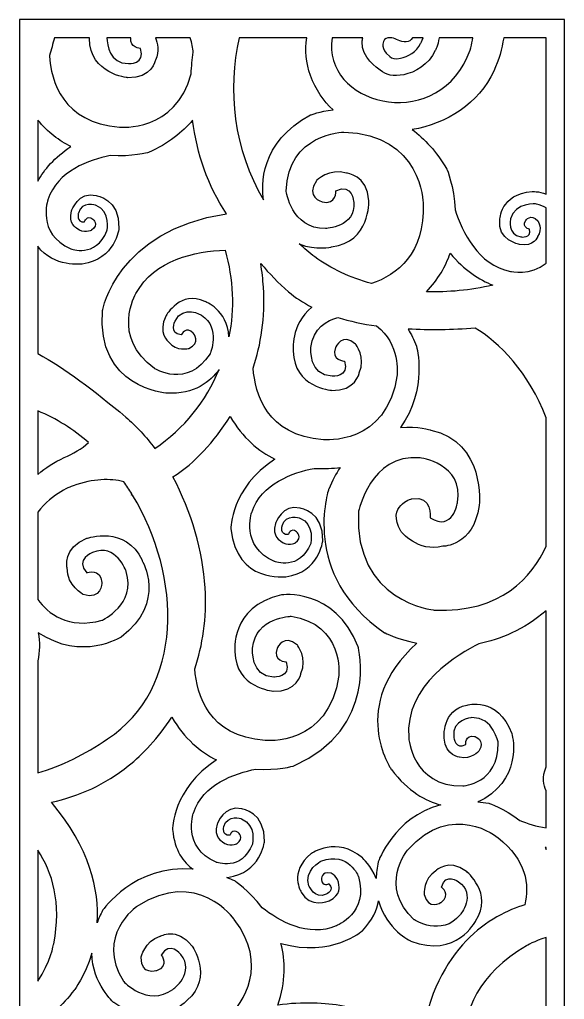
# Model space of a CAD drawing. Header units: centimetres. Extents: x -27 to -21.6, y -9 to 9.
# Drawn here: x -27 to -21.6, y -0.71 to 9 of the extents above; entities that cross this region are included whole.
import ezdxf

# ---------------------------------------------------------------- set-up
doc = ezdxf.new("R2010")
doc.units = ezdxf.units.CM
doc.header["$MEASUREMENT"] = 0
doc.layers.add('layer 1', color=7, linetype='Continuous')

msp = doc.modelspace()

# ---------------------------------------------------------------- linework, layer by layer
at = {"layer": 'layer 1', "color": 250}
for points, knots in [([(-26.99914, 9.00077), (-26.99914, 9.00077), (-21.59885, 9.00077), (-21.59885, 9.00077), (-21.59885, 9.00077), (-21.59885, 9.00077), (-21.59885, -9.00021), (-21.59885, -9.00021), (-21.59885, -9.00021), (-21.59885, -9.00021), (-26.99914, -9.00021), (-26.99914, -9.00021), (-26.99914, -9.00021), (-26.99914, -9.00021), (-26.99914, 9.00077), (-26.99914, 9.00077)], [0, 0, 0, 0, 0.2, 0.2, 0.2, 0.2, 0.4, 0.4, 0.4, 0.4, 0.6, 0.6, 0.6, 0.6, 1, 1, 1, 1]), ([(-26.65472, 8.82075), (-26.65472, 8.82075), (-26.30727, 8.82075), (-26.30727, 8.82075), (-26.30727, 8.82075), (-26.30691, 8.81578), (-26.30657, 8.8131), (-26.30657, 8.8131), (-26.30657, 8.8131), (-26.30341, 8.45823), (-25.92808, 8.42508), (-25.92808, 8.42508), (-25.92808, 8.42508), (-25.68635, 8.41348), (-25.65238, 8.59957), (-25.65238, 8.59957), (-25.65238, 8.59957), (-25.61207, 8.68729), (-25.63077, 8.76831), (-25.65346, 8.82075), (-25.65346, 8.82075), (-25.65346, 8.82075), (-25.3081, 8.82075), (-25.3081, 8.82075), (-25.3081, 8.82075), (-25.29035, 8.76788), (-25.28186, 8.71753), (-25.27806, 8.6767), (-25.27806, 8.6767), (-25.28807, 8.60644), (-25.29513, 8.53554), (-25.29927, 8.46431), (-25.29927, 8.46431), (-25.448, 7.87922), (-26.00754, 7.93569), (-26.00754, 7.93569), (-26.00754, 7.93569), (-26.57456, 7.97848), (-26.68609, 8.39169), (-26.70425, 8.64638), (-26.70425, 8.64638), (-26.68565, 8.70256), (-26.66901, 8.76066), (-26.65472, 8.82075)], [0, 0, 0, 0, 0.0833333, 0.0833333, 0.0833333, 0.0833333, 0.1666667, 0.1666667, 0.1666667, 0.1666667, 0.25, 0.25, 0.25, 0.25, 0.3333333, 0.3333333, 0.3333333, 0.3333333, 0.4166667, 0.4166667, 0.4166667, 0.4166667, 0.5, 0.5, 0.5, 0.5, 0.5833333, 0.5833333, 0.5833333, 0.5833333, 0.6666667, 0.6666667, 0.6666667, 0.6666667, 0.75, 0.75, 0.75, 0.75, 0.8333333, 0.8333333, 0.8333333, 0.8333333, 1, 1, 1, 1]), ([(-26.13303, 8.82075), (-26.13303, 8.82075), (-25.89553, 8.82075), (-25.89553, 8.82075), (-25.89553, 8.82075), (-25.91281, 8.72092), (-25.79988, 8.71396), (-25.79988, 8.71396), (-25.79988, 8.71396), (-25.74649, 8.55529), (-25.92089, 8.5646), (-25.92089, 8.5646), (-25.92089, 8.5646), (-26.10951, 8.56774), (-26.13164, 8.74922), (-26.13303, 8.82075)], [0, 0, 0, 0, 0.2, 0.2, 0.2, 0.2, 0.4, 0.4, 0.4, 0.4, 0.6, 0.6, 0.6, 0.6, 1, 1, 1, 1]), ([(-24.8228, 8.82075), (-24.8228, 8.82075), (-24.15301, 8.82075), (-24.15301, 8.82075), (-24.15301, 8.82075), (-24.17118, 8.69884), (-24.16103, 8.57101), (-24.11502, 8.44701), (-24.11502, 8.44701), (-24.06526, 8.30533), (-23.98724, 8.19282), (-23.89075, 8.10728), (-23.89075, 8.10728), (-24.02658, 8.09003), (-24.11406, 8.05547), (-24.11406, 8.05547), (-24.11406, 8.05547), (-24.62372, 7.78335), (-24.60185, 7.3489), (-24.58077, 7.21296), (-24.58077, 7.21296), (-24.87804, 7.71105), (-24.94213, 8.31023), (-24.8228, 8.82075)], [0, 0, 0, 0, 0.1428571, 0.1428571, 0.1428571, 0.1428571, 0.2857143, 0.2857143, 0.2857143, 0.2857143, 0.4285714, 0.4285714, 0.4285714, 0.4285714, 0.5714286, 0.5714286, 0.5714286, 0.5714286, 0.7142857, 0.7142857, 0.7142857, 0.7142857, 1, 1, 1, 1]), ([(-23.89998, 8.82075), (-23.89998, 8.82075), (-23.5965, 8.82075), (-23.5965, 8.82075), (-23.5965, 8.82075), (-23.60032, 8.80743), (-23.60276, 8.79359), (-23.60381, 8.77921), (-23.60381, 8.77921), (-23.61422, 8.63012), (-23.44661, 8.51196), (-23.42389, 8.50051), (-23.42389, 8.50051), (-23.37314, 8.45135), (-23.29007, 8.4344), (-23.19176, 8.45415), (-23.19176, 8.45415), (-23.0824, 8.47661), (-22.94397, 8.55145), (-22.87891, 8.6954), (-22.87891, 8.6954), (-22.87891, 8.6954), (-22.85348, 8.74203), (-22.83999, 8.82075), (-22.83999, 8.82075), (-22.83999, 8.82075), (-22.50684, 8.82075), (-22.50684, 8.82075), (-22.50684, 8.82075), (-22.51575, 8.75347), (-22.53348, 8.68835), (-22.56115, 8.62743), (-22.56115, 8.62743), (-22.90731, 7.86832), (-24.00629, 8.16768), (-23.89998, 8.82075)], [0, 0, 0, 0, 0.1, 0.1, 0.1, 0.1, 0.2, 0.2, 0.2, 0.2, 0.3, 0.3, 0.3, 0.3, 0.4, 0.4, 0.4, 0.4, 0.5, 0.5, 0.5, 0.5, 0.6, 0.6, 0.6, 0.6, 0.7, 0.7, 0.7, 0.7, 0.8, 0.8, 0.8, 0.8, 1, 1, 1, 1]), ([(-23.35013, 8.82075), (-23.35013, 8.82075), (-23.31023, 8.82075), (-23.31023, 8.82075), (-23.31023, 8.82075), (-23.28804, 8.81669), (-23.26556, 8.8072), (-23.24761, 8.7977), (-23.24761, 8.7977), (-23.20227, 8.77289), (-23.12793, 8.76906), (-23.10552, 8.82075), (-23.10552, 8.82075), (-23.10552, 8.82075), (-22.99843, 8.82075), (-22.99843, 8.82075), (-22.99843, 8.82075), (-23.01021, 8.78594), (-23.02383, 8.76474), (-23.02383, 8.76474), (-23.02383, 8.76474), (-23.06244, 8.67899), (-23.15563, 8.63125), (-23.22309, 8.61751), (-23.22309, 8.61751), (-23.27602, 8.60683), (-23.30953, 8.61633), (-23.32866, 8.63416), (-23.32866, 8.63416), (-23.32866, 8.63416), (-23.36669, 8.66658), (-23.36669, 8.66658), (-23.36669, 8.66658), (-23.3873, 8.69869), (-23.40542, 8.73188), (-23.39939, 8.7585), (-23.39939, 8.7585), (-23.3927, 8.79735), (-23.37368, 8.81514), (-23.35013, 8.82075)], [0, 0, 0, 0, 0.0909091, 0.0909091, 0.0909091, 0.0909091, 0.1818182, 0.1818182, 0.1818182, 0.1818182, 0.2727273, 0.2727273, 0.2727273, 0.2727273, 0.3636364, 0.3636364, 0.3636364, 0.3636364, 0.4545455, 0.4545455, 0.4545455, 0.4545455, 0.5454545, 0.5454545, 0.5454545, 0.5454545, 0.6363636, 0.6363636, 0.6363636, 0.6363636, 0.7272727, 0.7272727, 0.7272727, 0.7272727, 0.8181818, 0.8181818, 0.8181818, 0.8181818, 1, 1, 1, 1]), ([(-22.20083, 8.82075), (-22.20083, 8.82075), (-21.77886, 8.82075), (-21.77886, 8.82075), (-21.77886, 8.82075), (-21.77886, 8.82075), (-21.77886, 7.27143), (-21.77886, 7.27143), (-21.77886, 7.27143), (-21.85661, 7.29834), (-21.91839, 7.2979), (-21.91839, 7.2979), (-21.91839, 7.2979), (-22.2356, 7.27051), (-22.23924, 7.01533), (-22.23924, 7.01533), (-22.23924, 7.01533), (-22.26723, 6.81735), (-22.04508, 6.77078), (-22.04508, 6.77078), (-22.04508, 6.77078), (-21.89968, 6.74559), (-21.86399, 6.84949), (-21.86399, 6.84949), (-21.86399, 6.84949), (-21.81141, 6.92717), (-21.86256, 7.00623), (-21.86256, 7.00623), (-21.86256, 7.00623), (-21.9334, 7.08539), (-21.98312, 7.00654), (-21.98312, 7.00654), (-21.98312, 7.00654), (-22.02323, 6.93719), (-21.94427, 6.92168), (-21.94427, 6.92168), (-21.94427, 6.92168), (-21.9231, 6.83027), (-22.02954, 6.84606), (-22.02954, 6.84606), (-22.02954, 6.84606), (-22.1675, 6.8684), (-22.13335, 7.02462), (-22.13335, 7.02462), (-22.13335, 7.02462), (-22.08694, 7.19537), (-21.8764, 7.17221), (-21.8764, 7.17221), (-21.8764, 7.17221), (-21.83841, 7.16203), (-21.80621, 7.14888), (-21.77886, 7.13365), (-21.77886, 7.13365), (-21.77886, 7.13365), (-21.77886, 6.58662), (-21.77886, 6.58662), (-21.77886, 6.58662), (-21.9334, 6.45978), (-22.13349, 6.50459), (-22.13349, 6.50459), (-22.13349, 6.50459), (-22.4568, 6.56756), (-22.60874, 6.89649), (-22.68215, 7.11491), (-22.68215, 7.11491), (-22.69394, 7.34779), (-22.76277, 7.51757), (-22.76277, 7.51757), (-22.76277, 7.51757), (-22.86815, 7.6936), (-22.98641, 7.82032), (-23.10798, 7.91051), (-23.10798, 7.91051), (-22.76931, 7.96537), (-22.44474, 8.17034), (-22.29808, 8.49111), (-22.29808, 8.49111), (-22.24896, 8.5993), (-22.21705, 8.71001), (-22.20083, 8.82075)], [0, 0, 0, 0, 0.047619, 0.047619, 0.047619, 0.047619, 0.0952381, 0.0952381, 0.0952381, 0.0952381, 0.1428571, 0.1428571, 0.1428571, 0.1428571, 0.1904762, 0.1904762, 0.1904762, 0.1904762, 0.2380952, 0.2380952, 0.2380952, 0.2380952, 0.2857143, 0.2857143, 0.2857143, 0.2857143, 0.3333333, 0.3333333, 0.3333333, 0.3333333, 0.3809524, 0.3809524, 0.3809524, 0.3809524, 0.4285714, 0.4285714, 0.4285714, 0.4285714, 0.4761905, 0.4761905, 0.4761905, 0.4761905, 0.5238095, 0.5238095, 0.5238095, 0.5238095, 0.5714286, 0.5714286, 0.5714286, 0.5714286, 0.6190476, 0.6190476, 0.6190476, 0.6190476, 0.6666667, 0.6666667, 0.6666667, 0.6666667, 0.7142857, 0.7142857, 0.7142857, 0.7142857, 0.7619048, 0.7619048, 0.7619048, 0.7619048, 0.8095238, 0.8095238, 0.8095238, 0.8095238, 0.8571429, 0.8571429, 0.8571429, 0.8571429, 0.9047619, 0.9047619, 0.9047619, 0.9047619, 1, 1, 1, 1]), ([(-26.81913, 5.68972), (-26.81913, 5.68972), (-26.81913, 6.75302), (-26.81913, 6.75302), (-26.81913, 6.75302), (-26.65824, 6.53905), (-26.37959, 6.57771), (-26.37959, 6.57771), (-26.37959, 6.57771), (-26.04793, 6.62234), (-26.014, 6.9326), (-26.014, 6.9326), (-26.014, 6.9326), (-26.0052, 7.22623), (-26.23866, 7.25685), (-26.23866, 7.25685), (-26.23866, 7.25685), (-26.4171, 7.30368), (-26.48354, 7.10507), (-26.48354, 7.10507), (-26.48354, 7.10507), (-26.52216, 6.97451), (-26.43076, 6.9307), (-26.43076, 6.9307), (-26.43076, 6.9307), (-26.3652, 6.8742), (-26.28727, 6.91263), (-26.28727, 6.91263), (-26.28727, 6.91263), (-26.20715, 6.96908), (-26.2741, 7.02308), (-26.2741, 7.02308), (-26.2741, 7.02308), (-26.33337, 7.06725), (-26.35601, 6.99655), (-26.35601, 6.99655), (-26.35601, 6.99655), (-26.44206, 6.98692), (-26.41621, 7.08278), (-26.41621, 7.08278), (-26.41621, 7.08278), (-26.38098, 7.20682), (-26.24146, 7.15882), (-26.24146, 7.15882), (-26.24146, 7.15882), (-26.08995, 7.09802), (-26.13368, 6.90756), (-26.13368, 6.90756), (-26.13368, 6.90756), (-26.24315, 6.63203), (-26.49258, 6.72855), (-26.49258, 6.72855), (-26.49258, 6.72855), (-26.83527, 6.87963), (-26.71803, 7.21455), (-26.71803, 7.21455), (-26.71803, 7.21455), (-26.62574, 7.50412), (-26.30806, 7.60818), (-26.10004, 7.65209), (-26.10004, 7.65209), (-25.88536, 7.63801), (-25.72241, 7.68293), (-25.72241, 7.68293), (-25.72241, 7.68293), (-25.52363, 7.77247), (-25.38295, 7.88467), (-25.28408, 8.00404), (-25.28408, 8.00404), (-25.24239, 7.67322), (-25.13302, 7.35198), (-24.94907, 7.07581), (-24.94907, 7.07581), (-26.03767, 6.90867), (-26.17689, 6.11816), (-26.17689, 6.11816), (-26.17689, 6.11816), (-26.24445, 5.34667), (-25.54276, 5.29777), (-25.54276, 5.29777), (-25.54276, 5.29777), (-25.26478, 5.27903), (-25.10574, 5.41583), (-25.02175, 5.53211), (-25.02175, 5.53211), (-25.14943, 5.22046), (-25.36662, 4.94685), (-25.6587, 4.74866), (-25.6587, 4.74866), (-25.7448, 4.86459), (-25.84126, 4.97021), (-25.9476, 5.06094), (-25.9476, 5.06094), (-26.26664, 5.33025), (-26.54953, 5.54211), (-26.81913, 5.68972)], [0, 0, 0, 0, 0.04, 0.04, 0.04, 0.04, 0.08, 0.08, 0.08, 0.08, 0.12, 0.12, 0.12, 0.12, 0.16, 0.16, 0.16, 0.16, 0.2, 0.2, 0.2, 0.2, 0.24, 0.24, 0.24, 0.24, 0.28, 0.28, 0.28, 0.28, 0.32, 0.32, 0.32, 0.32, 0.36, 0.36, 0.36, 0.36, 0.4, 0.4, 0.4, 0.4, 0.44, 0.44, 0.44, 0.44, 0.48, 0.48, 0.48, 0.48, 0.52, 0.52, 0.52, 0.52, 0.56, 0.56, 0.56, 0.56, 0.6, 0.6, 0.6, 0.6, 0.64, 0.64, 0.64, 0.64, 0.68, 0.68, 0.68, 0.68, 0.72, 0.72, 0.72, 0.72, 0.76, 0.76, 0.76, 0.76, 0.8, 0.8, 0.8, 0.8, 0.84, 0.84, 0.84, 0.84, 0.88, 0.88, 0.88, 0.88, 0.92, 0.92, 0.92, 0.92, 1, 1, 1, 1]), ([(-26.81913, 7.39958), (-26.81913, 7.39958), (-26.81913, 8.00518), (-26.81913, 8.00518), (-26.81913, 8.00518), (-26.71817, 7.88288), (-26.60551, 7.79813), (-26.48983, 7.7432), (-26.48983, 7.7432), (-26.65333, 7.63575), (-26.75539, 7.51224), (-26.81913, 7.39958)], [0, 0, 0, 0, 0.25, 0.25, 0.25, 0.25, 0.5, 0.5, 0.5, 0.5, 1, 1, 1, 1]), ([(-24.22649, 6.77649), (-24.17815, 6.73189), (-24.12727, 6.68894), (-24.07313, 6.6483), (-24.07313, 6.6483), (-23.91262, 6.5314), (-23.72188, 6.44197), (-23.51151, 6.38319), (-23.51151, 6.38319), (-23.25959, 6.47089), (-22.97862, 6.67818), (-22.99907, 7.17887), (-22.99907, 7.17887), (-22.99907, 7.17887), (-23.00967, 7.8662), (-23.78498, 7.88482), (-23.78498, 7.88482), (-23.78498, 7.88482), (-24.33962, 7.87572), (-24.35663, 7.3006), (-24.35663, 7.3006), (-24.35663, 7.3006), (-24.30761, 6.92619), (-23.96691, 6.92964), (-23.96691, 6.92964), (-23.96691, 6.92964), (-23.66168, 6.93967), (-23.68698, 7.19314), (-23.68698, 7.19314), (-23.68698, 7.19314), (-23.69887, 7.38206), (-23.86299, 7.30465), (-23.86299, 7.30465), (-23.86299, 7.30465), (-23.85497, 7.15827), (-23.99974, 7.19351), (-23.99974, 7.19351), (-23.99974, 7.19351), (-24.17088, 7.24701), (-24.05733, 7.40387), (-24.05733, 7.40387), (-24.05733, 7.40387), (-23.92946, 7.53349), (-23.75837, 7.47781), (-23.75837, 7.47781), (-23.75837, 7.47781), (-23.55377, 7.46462), (-23.53589, 7.20293), (-23.53589, 7.20293), (-23.53589, 7.20293), (-23.52442, 6.79471), (-23.90607, 6.74674), (-23.90607, 6.74674), (-23.90607, 6.74674), (-24.05907, 6.70972), (-24.22649, 6.77649)], [0, 0, 0, 0, 0.0666667, 0.0666667, 0.0666667, 0.0666667, 0.1333333, 0.1333333, 0.1333333, 0.1333333, 0.2, 0.2, 0.2, 0.2, 0.2666667, 0.2666667, 0.2666667, 0.2666667, 0.3333333, 0.3333333, 0.3333333, 0.3333333, 0.4, 0.4, 0.4, 0.4, 0.4666667, 0.4666667, 0.4666667, 0.4666667, 0.5333333, 0.5333333, 0.5333333, 0.5333333, 0.6, 0.6, 0.6, 0.6, 0.6666667, 0.6666667, 0.6666667, 0.6666667, 0.7333333, 0.7333333, 0.7333333, 0.7333333, 0.8, 0.8, 0.8, 0.8, 0.8666667, 0.8666667, 0.8666667, 0.8666667, 1, 1, 1, 1]), ([(-24.92426, 5.85611), (-24.86944, 6.13177), (-24.87932, 6.42495), (-24.96215, 6.71443), (-24.96215, 6.71443), (-25.25885, 6.70461), (-25.65996, 6.62384), (-25.84624, 6.28491), (-25.84624, 6.28491), (-25.84624, 6.28491), (-26.09786, 5.85264), (-25.66161, 5.54198), (-25.66161, 5.54198), (-25.66161, 5.54198), (-25.33816, 5.33473), (-25.11142, 5.68766), (-25.11142, 5.68766), (-25.11142, 5.68766), (-24.99976, 5.94018), (-25.19514, 6.07014), (-25.19514, 6.07014), (-25.19514, 6.07014), (-25.3763, 6.17915), (-25.45733, 6.01215), (-25.45733, 6.01215), (-25.45733, 6.01215), (-25.5218, 5.88928), (-25.39786, 5.87615), (-25.39786, 5.87615), (-25.39786, 5.87615), (-25.34682, 5.97), (-25.27748, 5.8918), (-25.27748, 5.8918), (-25.27748, 5.8918), (-25.19818, 5.79301), (-25.32253, 5.74074), (-25.32253, 5.74074), (-25.32253, 5.74074), (-25.44537, 5.70751), (-25.5218, 5.80472), (-25.5218, 5.80472), (-25.5218, 5.80472), (-25.63621, 5.89618), (-25.54713, 6.06582), (-25.54713, 6.06582), (-25.54713, 6.06582), (-25.401, 6.32401), (-25.16345, 6.20645), (-25.16345, 6.20645), (-25.16345, 6.20645), (-24.93836, 6.12769), (-24.92426, 5.85611)], [0, 0, 0, 0, 0.0714286, 0.0714286, 0.0714286, 0.0714286, 0.1428571, 0.1428571, 0.1428571, 0.1428571, 0.2142857, 0.2142857, 0.2142857, 0.2142857, 0.2857143, 0.2857143, 0.2857143, 0.2857143, 0.3571429, 0.3571429, 0.3571429, 0.3571429, 0.4285714, 0.4285714, 0.4285714, 0.4285714, 0.5, 0.5, 0.5, 0.5, 0.5714286, 0.5714286, 0.5714286, 0.5714286, 0.6428571, 0.6428571, 0.6428571, 0.6428571, 0.7142857, 0.7142857, 0.7142857, 0.7142857, 0.7857143, 0.7857143, 0.7857143, 0.7857143, 0.8571429, 0.8571429, 0.8571429, 0.8571429, 1, 1, 1, 1]), ([(-22.96619, 6.30241), (-22.75355, 6.29623), (-22.53179, 6.31727), (-22.30866, 6.36784), (-22.30866, 6.36784), (-22.44072, 6.42152), (-22.59107, 6.51658), (-22.73126, 6.68384), (-22.73126, 6.68384), (-22.77513, 6.55452), (-22.85045, 6.42471), (-22.96619, 6.30241)], [0, 0, 0, 0, 0.25, 0.25, 0.25, 0.25, 0.5, 0.5, 0.5, 0.5, 1, 1, 1, 1]), ([(-24.60847, 6.58226), (-24.59588, 6.50362), (-24.58712, 6.42577), (-24.58228, 6.34951), (-24.58228, 6.34951), (-24.56347, 6.04442), (-24.60701, 5.77905), (-24.68406, 5.54643), (-24.68406, 5.54643), (-24.66589, 5.29173), (-24.55436, 4.87853), (-23.98734, 4.83574), (-23.98734, 4.83574), (-23.98734, 4.83574), (-23.35632, 4.77195), (-23.25635, 5.48049), (-23.25635, 5.48049), (-23.25635, 5.48049), (-23.22534, 5.79035), (-23.46103, 5.96325), (-23.46103, 5.96325), (-23.59716, 5.98307), (-23.72592, 6.01106), (-23.8449, 6.04813), (-23.8449, 6.04813), (-23.94967, 6.01876), (-24.09161, 5.9433), (-24.11225, 5.74935), (-24.11225, 5.74935), (-24.11225, 5.74935), (-24.1357, 5.46855), (-23.9007, 5.46463), (-23.9007, 5.46463), (-23.9007, 5.46463), (-23.7263, 5.45533), (-23.77969, 5.614), (-23.77969, 5.614), (-23.77969, 5.614), (-23.9147, 5.62231), (-23.86691, 5.75123), (-23.86691, 5.75123), (-23.86691, 5.75123), (-23.79958, 5.90233), (-23.66797, 5.7815), (-23.66797, 5.7815), (-23.66797, 5.7815), (-23.56286, 5.65045), (-23.63219, 5.49961), (-23.63219, 5.49961), (-23.63219, 5.49961), (-23.66615, 5.31352), (-23.90788, 5.32512), (-23.90788, 5.32512), (-23.90788, 5.32512), (-24.28321, 5.35826), (-24.28636, 5.71315), (-24.28636, 5.71315), (-24.28636, 5.71315), (-24.3183, 5.97507), (-24.10239, 6.15104), (-24.10239, 6.15104), (-24.18794, 6.19432), (-24.26531, 6.24449), (-24.333, 6.30211), (-24.333, 6.30211), (-24.43309, 6.38762), (-24.52355, 6.48205), (-24.60847, 6.58226)], [0, 0, 0, 0, 0.0555556, 0.0555556, 0.0555556, 0.0555556, 0.1111111, 0.1111111, 0.1111111, 0.1111111, 0.1666667, 0.1666667, 0.1666667, 0.1666667, 0.2222222, 0.2222222, 0.2222222, 0.2222222, 0.2777778, 0.2777778, 0.2777778, 0.2777778, 0.3333333, 0.3333333, 0.3333333, 0.3333333, 0.3888889, 0.3888889, 0.3888889, 0.3888889, 0.4444444, 0.4444444, 0.4444444, 0.4444444, 0.5, 0.5, 0.5, 0.5, 0.5555556, 0.5555556, 0.5555556, 0.5555556, 0.6111111, 0.6111111, 0.6111111, 0.6111111, 0.6666667, 0.6666667, 0.6666667, 0.6666667, 0.7222222, 0.7222222, 0.7222222, 0.7222222, 0.7777778, 0.7777778, 0.7777778, 0.7777778, 0.8333333, 0.8333333, 0.8333333, 0.8333333, 0.8888889, 0.8888889, 0.8888889, 0.8888889, 1, 1, 1, 1]), ([(-21.77886, 5.05345), (-21.77886, 5.05345), (-21.77886, 3.78007), (-21.77886, 3.78007), (-21.77886, 3.78007), (-21.9172, 3.47928), (-22.22298, 3.11487), (-22.88986, 3.14749), (-22.88986, 3.14749), (-22.88986, 3.14749), (-23.68696, 3.22844), (-23.64069, 4.12203), (-23.64069, 4.12203), (-23.64069, 4.12203), (-23.52281, 4.69745), (-23.03291, 4.6567), (-23.03291, 4.6567), (-23.03291, 4.6567), (-22.59235, 4.60306), (-22.65917, 4.2128), (-22.65917, 4.2128), (-22.65917, 4.2128), (-22.70375, 3.92051), (-22.92925, 4.06173), (-22.92925, 4.06173), (-22.92925, 4.06173), (-22.89971, 4.28633), (-23.11205, 4.24991), (-23.11205, 4.24991), (-23.11205, 4.24991), (-23.36613, 4.18404), (-23.22016, 3.9287), (-23.22016, 3.9287), (-23.22016, 3.9287), (-23.05176, 3.71489), (-22.80308, 3.77939), (-22.80308, 3.77939), (-22.80308, 3.77939), (-22.50208, 3.77824), (-22.4431, 4.18394), (-22.4431, 4.18394), (-22.4431, 4.18394), (-22.37732, 4.81534), (-22.92277, 4.93044), (-22.92277, 4.93044), (-22.92277, 4.93044), (-23.05069, 4.9749), (-23.22341, 4.95653), (-23.22341, 4.95653), (-22.95063, 5.33601), (-23.06476, 5.76381), (-23.06476, 5.76381), (-23.06476, 5.76381), (-23.08975, 5.82742), (-23.11811, 5.88324), (-23.14885, 5.93234), (-23.14885, 5.93234), (-22.93645, 5.92021), (-22.7123, 5.92393), (-22.48402, 5.94053), (-22.48402, 5.94053), (-22.25319, 5.81323), (-21.94714, 5.49533), (-21.77886, 5.05345)], [0, 0, 0, 0, 0.0588235, 0.0588235, 0.0588235, 0.0588235, 0.1176471, 0.1176471, 0.1176471, 0.1176471, 0.1764706, 0.1764706, 0.1764706, 0.1764706, 0.2352941, 0.2352941, 0.2352941, 0.2352941, 0.2941176, 0.2941176, 0.2941176, 0.2941176, 0.3529412, 0.3529412, 0.3529412, 0.3529412, 0.4117647, 0.4117647, 0.4117647, 0.4117647, 0.4705882, 0.4705882, 0.4705882, 0.4705882, 0.5294118, 0.5294118, 0.5294118, 0.5294118, 0.5882353, 0.5882353, 0.5882353, 0.5882353, 0.6470588, 0.6470588, 0.6470588, 0.6470588, 0.7058824, 0.7058824, 0.7058824, 0.7058824, 0.7647059, 0.7647059, 0.7647059, 0.7647059, 0.8235294, 0.8235294, 0.8235294, 0.8235294, 0.8823529, 0.8823529, 0.8823529, 0.8823529, 1, 1, 1, 1]), ([(-26.81913, 4.49193), (-26.81913, 4.49193), (-26.81913, 5.12112), (-26.81913, 5.12112), (-26.81913, 5.12112), (-26.63452, 5.0462), (-26.46532, 4.9387), (-26.31457, 4.80745), (-26.31457, 4.80745), (-26.38498, 4.74334), (-26.46768, 4.70082), (-26.55855, 4.65845), (-26.55855, 4.65845), (-26.65471, 4.61361), (-26.742, 4.55726), (-26.81913, 4.49193)], [0, 0, 0, 0, 0.2, 0.2, 0.2, 0.2, 0.4, 0.4, 0.4, 0.4, 0.6, 0.6, 0.6, 0.6, 1, 1, 1, 1]), ([(-23.4651, 0.4863), (-23.46314, 0.53759), (-23.45642, 0.59247), (-23.44366, 0.65121), (-23.44366, 0.65121), (-23.44366, 0.65121), (-23.294, 1.09182), (-22.82353, 1.21743), (-22.82353, 1.21743), (-22.97313, 1.25064), (-23.14545, 1.34589), (-23.31381, 1.56569), (-23.31381, 1.56569), (-23.31381, 1.56569), (-23.75026, 2.20044), (-23.06165, 2.8173), (-23.06165, 2.8173), (-23.25789, 2.85911), (-23.38238, 2.92287), (-23.38238, 2.92287), (-23.38238, 2.92287), (-24.22337, 3.49812), (-23.93487, 4.34634), (-23.93487, 4.34634), (-23.93487, 4.34634), (-23.90054, 4.42783), (-23.86293, 4.4987), (-23.82312, 4.56056), (-23.82312, 4.56056), (-23.8896, 4.55191), (-23.97903, 4.54552), (-24.07984, 4.55213), (-24.07984, 4.55213), (-24.28786, 4.50821), (-24.60554, 4.40416), (-24.69783, 4.1146), (-24.69783, 4.1146), (-24.69783, 4.1146), (-24.81507, 3.77968), (-24.47238, 3.6286), (-24.47238, 3.6286), (-24.47238, 3.6286), (-24.22296, 3.53207), (-24.11349, 3.8076), (-24.11349, 3.8076), (-24.11349, 3.8076), (-24.06976, 3.99807), (-24.22127, 4.05887), (-24.22127, 4.05887), (-24.22127, 4.05887), (-24.36078, 4.10687), (-24.39601, 3.98282), (-24.39601, 3.98282), (-24.39601, 3.98282), (-24.42187, 3.88696), (-24.33581, 3.89659), (-24.33581, 3.89659), (-24.33581, 3.89659), (-24.31317, 3.96729), (-24.2539, 3.92312), (-24.2539, 3.92312), (-24.2539, 3.92312), (-24.18696, 3.86913), (-24.26708, 3.81267), (-24.26708, 3.81267), (-24.26708, 3.81267), (-24.34501, 3.77425), (-24.41057, 3.83074), (-24.41057, 3.83074), (-24.41057, 3.83074), (-24.50196, 3.87455), (-24.46334, 4.00512), (-24.46334, 4.00512), (-24.46334, 4.00512), (-24.39691, 4.20372), (-24.21847, 4.15688), (-24.21847, 4.15688), (-24.21847, 4.15688), (-23.98499, 4.12627), (-23.99381, 3.83264), (-23.99381, 3.83264), (-23.99381, 3.83264), (-24.02774, 3.52238), (-24.3594, 3.47776), (-24.3594, 3.47776), (-24.3594, 3.47776), (-24.84868, 3.40975), (-24.90489, 3.95172), (-24.90489, 3.95172), (-24.90489, 3.95172), (-24.90784, 4.35526), (-24.46964, 4.64324), (-24.46964, 4.64324), (-24.63068, 4.7197), (-24.78587, 4.85396), (-24.91178, 5.06688), (-24.91178, 5.06688), (-25.07844, 4.8108), (-25.25241, 4.6106), (-25.47955, 4.46636), (-25.47955, 4.46636), (-25.29295, 4.12151), (-25.18322, 3.72711), (-25.16043, 3.36799), (-25.16043, 3.36799), (-25.14162, 3.06291), (-25.18515, 2.79753), (-25.26221, 2.56491), (-25.26221, 2.56491), (-25.24403, 2.31021), (-25.13251, 1.89701), (-24.56548, 1.85422), (-24.56548, 1.85422), (-24.56548, 1.85422), (-23.93446, 1.79043), (-23.8345, 2.49897), (-23.8345, 2.49897), (-23.8345, 2.49897), (-23.78352, 3.00822), (-24.30876, 3.08531), (-24.30876, 3.08531), (-24.30876, 3.08531), (-24.65712, 3.08043), (-24.69039, 2.76783), (-24.69039, 2.76783), (-24.69039, 2.76783), (-24.71384, 2.48703), (-24.47884, 2.48312), (-24.47884, 2.48312), (-24.47884, 2.48312), (-24.30443, 2.4738), (-24.35783, 2.63249), (-24.35783, 2.63249), (-24.35783, 2.63249), (-24.49283, 2.64079), (-24.44506, 2.76971), (-24.44506, 2.76971), (-24.44506, 2.76971), (-24.37773, 2.92081), (-24.24612, 2.79998), (-24.24612, 2.79998), (-24.24612, 2.79998), (-24.14101, 2.66894), (-24.21034, 2.5181), (-24.21034, 2.5181), (-24.21034, 2.5181), (-24.24429, 2.332), (-24.48603, 2.3436), (-24.48603, 2.3436), (-24.48603, 2.3436), (-24.86136, 2.37674), (-24.86451, 2.73163), (-24.86451, 2.73163), (-24.86451, 2.73163), (-24.91903, 3.17849), (-24.40457, 3.297), (-24.40457, 3.297), (-24.40457, 3.297), (-23.87628, 3.37645), (-23.64291, 2.78229), (-23.64291, 2.78229), (-23.64291, 2.78229), (-23.42999, 1.98451), (-24.28035, 1.60145), (-24.28035, 1.60145), (-24.28035, 1.60145), (-24.44331, 1.55653), (-24.65798, 1.57061), (-24.65798, 1.57061), (-24.866, 1.52669), (-25.18369, 1.42264), (-25.27597, 1.13308), (-25.27597, 1.13308), (-25.27597, 1.13308), (-25.39322, 0.79816), (-25.05052, 0.64708), (-25.05052, 0.64708), (-25.05052, 0.64708), (-24.8011, 0.55054), (-24.69162, 0.82608), (-24.69162, 0.82608), (-24.69162, 0.82608), (-24.6479, 1.01655), (-24.79941, 1.07734), (-24.79941, 1.07734), (-24.79941, 1.07734), (-24.93893, 1.12534), (-24.97416, 1.0013), (-24.97416, 1.0013), (-24.97416, 1.0013), (-25.00001, 0.90544), (-24.91396, 0.91507), (-24.91396, 0.91507), (-24.91396, 0.91507), (-24.89131, 0.98577), (-24.83204, 0.9416), (-24.83204, 0.9416), (-24.83204, 0.9416), (-24.7651, 0.8876), (-24.84522, 0.83116), (-24.84522, 0.83116), (-24.84522, 0.83116), (-24.92314, 0.79273), (-24.98872, 0.84922), (-24.98872, 0.84922), (-24.98872, 0.84922), (-25.08011, 0.89304), (-25.04148, 1.0236), (-25.04148, 1.0236), (-25.04148, 1.0236), (-24.97505, 1.2222), (-24.79661, 1.17537), (-24.79661, 1.17537), (-24.79661, 1.17537), (-24.56314, 1.14476), (-24.57195, 0.85112), (-24.57195, 0.85112), (-24.57195, 0.85112), (-24.60588, 0.54086), (-24.93753, 0.49624), (-24.93753, 0.49624), (-24.93753, 0.49624), (-24.94057, 0.4958), (-24.94619, 0.49529), (-24.94619, 0.49529), (-24.92008, 0.48499), (-24.89359, 0.47368), (-24.8667, 0.46126), (-24.8667, 0.46126), (-24.8667, 0.46126), (-24.72596, 0.36765), (-24.59588, 0.19631), (-24.59588, 0.19631), (-24.42634, 0.068), (-24.13952, -0.10369), (-23.86034, 0.01643), (-23.86034, 0.01643), (-23.86034, 0.01643), (-23.53057, 0.14744), (-23.64112, 0.50528), (-23.64112, 0.50528), (-23.64112, 0.50528), (-23.73174, 0.75691), (-24.01157, 0.65896), (-24.01157, 0.65896), (-24.01157, 0.65896), (-24.18407, 0.56713), (-24.13066, 0.41285), (-24.13066, 0.41285), (-24.13066, 0.41285), (-24.07545, 0.27603), (-23.95868, 0.33074), (-23.95868, 0.33074), (-23.95868, 0.33074), (-23.86935, 0.37405), (-23.93303, 0.43272), (-23.93303, 0.43272), (-23.93303, 0.43272), (-24.00126, 0.40347), (-24.00676, 0.4772), (-24.00676, 0.4772), (-24.00676, 0.4772), (-24.00987, 0.56314), (-23.91471, 0.53965), (-23.91471, 0.53965), (-23.91471, 0.53965), (-23.83462, 0.50599), (-23.83429, 0.41944), (-23.83429, 0.41944), (-23.83429, 0.41944), (-23.80747, 0.32169), (-23.93139, 0.26528), (-23.93139, 0.26528), (-23.93139, 0.26528), (-24.12492, 0.18525), (-24.20652, 0.35071), (-24.20652, 0.35071), (-24.20652, 0.35071), (-24.33645, 0.54709), (-24.10893, 0.73291), (-24.10893, 0.73291), (-24.10893, 0.73291), (-23.8524, 0.91069), (-23.60127, 0.68948), (-23.60127, 0.68948), (-23.60127, 0.68948), (-23.51252, 0.61194), (-23.4651, 0.4863)], [0, 0, 0, 0, 0.0136986, 0.0136986, 0.0136986, 0.0136986, 0.0273973, 0.0273973, 0.0273973, 0.0273973, 0.0410959, 0.0410959, 0.0410959, 0.0410959, 0.0547945, 0.0547945, 0.0547945, 0.0547945, 0.0684932, 0.0684932, 0.0684932, 0.0684932, 0.0821918, 0.0821918, 0.0821918, 0.0821918, 0.0958904, 0.0958904, 0.0958904, 0.0958904, 0.109589, 0.109589, 0.109589, 0.109589, 0.1232877, 0.1232877, 0.1232877, 0.1232877, 0.1369863, 0.1369863, 0.1369863, 0.1369863, 0.1506849, 0.1506849, 0.1506849, 0.1506849, 0.1643836, 0.1643836, 0.1643836, 0.1643836, 0.1780822, 0.1780822, 0.1780822, 0.1780822, 0.1917808, 0.1917808, 0.1917808, 0.1917808, 0.2054795, 0.2054795, 0.2054795, 0.2054795, 0.2191781, 0.2191781, 0.2191781, 0.2191781, 0.2328767, 0.2328767, 0.2328767, 0.2328767, 0.2465753, 0.2465753, 0.2465753, 0.2465753, 0.260274, 0.260274, 0.260274, 0.260274, 0.2739726, 0.2739726, 0.2739726, 0.2739726, 0.2876712, 0.2876712, 0.2876712, 0.2876712, 0.3013699, 0.3013699, 0.3013699, 0.3013699, 0.3150685, 0.3150685, 0.3150685, 0.3150685, 0.3287671, 0.3287671, 0.3287671, 0.3287671, 0.3424658, 0.3424658, 0.3424658, 0.3424658, 0.3561644, 0.3561644, 0.3561644, 0.3561644, 0.369863, 0.369863, 0.369863, 0.369863, 0.3835616, 0.3835616, 0.3835616, 0.3835616, 0.3972603, 0.3972603, 0.3972603, 0.3972603, 0.4109589, 0.4109589, 0.4109589, 0.4109589, 0.4246575, 0.4246575, 0.4246575, 0.4246575, 0.4383562, 0.4383562, 0.4383562, 0.4383562, 0.4520548, 0.4520548, 0.4520548, 0.4520548, 0.4657534, 0.4657534, 0.4657534, 0.4657534, 0.4794521, 0.4794521, 0.4794521, 0.4794521, 0.4931507, 0.4931507, 0.4931507, 0.4931507, 0.5068493, 0.5068493, 0.5068493, 0.5068493, 0.5205479, 0.5205479, 0.5205479, 0.5205479, 0.5342466, 0.5342466, 0.5342466, 0.5342466, 0.5479452, 0.5479452, 0.5479452, 0.5479452, 0.5616438, 0.5616438, 0.5616438, 0.5616438, 0.5753425, 0.5753425, 0.5753425, 0.5753425, 0.5890411, 0.5890411, 0.5890411, 0.5890411, 0.6027397, 0.6027397, 0.6027397, 0.6027397, 0.6164384, 0.6164384, 0.6164384, 0.6164384, 0.630137, 0.630137, 0.630137, 0.630137, 0.6438356, 0.6438356, 0.6438356, 0.6438356, 0.6575342, 0.6575342, 0.6575342, 0.6575342, 0.6712329, 0.6712329, 0.6712329, 0.6712329, 0.6849315, 0.6849315, 0.6849315, 0.6849315, 0.6986301, 0.6986301, 0.6986301, 0.6986301, 0.7123288, 0.7123288, 0.7123288, 0.7123288, 0.7260274, 0.7260274, 0.7260274, 0.7260274, 0.739726, 0.739726, 0.739726, 0.739726, 0.7534247, 0.7534247, 0.7534247, 0.7534247, 0.7671233, 0.7671233, 0.7671233, 0.7671233, 0.7808219, 0.7808219, 0.7808219, 0.7808219, 0.7945205, 0.7945205, 0.7945205, 0.7945205, 0.8082192, 0.8082192, 0.8082192, 0.8082192, 0.8219178, 0.8219178, 0.8219178, 0.8219178, 0.8356164, 0.8356164, 0.8356164, 0.8356164, 0.8493151, 0.8493151, 0.8493151, 0.8493151, 0.8630137, 0.8630137, 0.8630137, 0.8630137, 0.8767123, 0.8767123, 0.8767123, 0.8767123, 0.890411, 0.890411, 0.890411, 0.890411, 0.9041096, 0.9041096, 0.9041096, 0.9041096, 0.9178082, 0.9178082, 0.9178082, 0.9178082, 0.9315068, 0.9315068, 0.9315068, 0.9315068, 0.9452055, 0.9452055, 0.9452055, 0.9452055, 0.9589041, 0.9589041, 0.9589041, 0.9589041, 0.9726027, 0.9726027, 0.9726027, 0.9726027, 1, 1, 1, 1]), ([(-26.81913, 1.53342), (-26.81913, 1.53342), (-26.81913, 2.64359), (-26.81913, 2.64359), (-26.81913, 2.64359), (-26.79943, 2.73507), (-26.79813, 2.82988), (-26.81359, 2.92223), (-26.81359, 2.92223), (-26.38104, 2.63235), (-25.99335, 2.87889), (-25.99335, 2.87889), (-25.99335, 2.87889), (-25.5356, 3.22221), (-25.78582, 3.64106), (-25.78582, 3.64106), (-25.78582, 3.64106), (-25.94476, 3.99134), (-26.33124, 3.8594), (-26.33124, 3.8594), (-26.33124, 3.8594), (-26.57587, 3.76474), (-26.52781, 3.56543), (-26.52781, 3.56543), (-26.52781, 3.56543), (-26.53029, 3.38552), (-26.36858, 3.30181), (-26.36858, 3.30181), (-26.36858, 3.30181), (-26.18512, 3.23986), (-26.18475, 3.41917), (-26.18475, 3.41917), (-26.18475, 3.41917), (-26.19401, 3.56789), (-26.33144, 3.51684), (-26.33144, 3.51684), (-26.33144, 3.51684), (-26.45401, 3.65064), (-26.27711, 3.71798), (-26.27711, 3.71798), (-26.27711, 3.71798), (-26.04252, 3.81729), (-25.94247, 3.52874), (-25.94247, 3.52874), (-25.94247, 3.52874), (-25.83818, 3.20438), (-26.18124, 3.04659), (-26.18124, 3.04659), (-26.18124, 3.04659), (-26.52143, 2.95193), (-26.718, 3.11388), (-26.81913, 3.25311), (-26.81913, 3.25311), (-26.81913, 3.25311), (-26.81913, 4.11697), (-26.81913, 4.11697), (-26.81913, 4.11697), (-26.67593, 4.31093), (-26.46738, 4.37922), (-26.46738, 4.37922), (-26.46738, 4.37922), (-26.26805, 4.45012), (-26.10275, 4.45418), (-25.96635, 4.41909), (-25.96635, 4.41909), (-25.93903, 4.3803), (-25.91281, 4.3407), (-25.88783, 4.30028), (-25.88783, 4.30028), (-25.88783, 4.30028), (-25.89006, 4.28481), (-25.89006, 4.28481), (-25.89006, 4.28481), (-25.89006, 4.28481), (-25.8801, 4.28774), (-25.8801, 4.28774), (-25.8801, 4.28774), (-25.38634, 3.47759), (-25.36786, 2.36822), (-26.12872, 1.86963), (-26.12872, 1.86963), (-26.34917, 1.71858), (-26.58434, 1.59972), (-26.81913, 1.53342)], [0, 0, 0, 0, 0.0454545, 0.0454545, 0.0454545, 0.0454545, 0.0909091, 0.0909091, 0.0909091, 0.0909091, 0.1363636, 0.1363636, 0.1363636, 0.1363636, 0.1818182, 0.1818182, 0.1818182, 0.1818182, 0.2272727, 0.2272727, 0.2272727, 0.2272727, 0.2727273, 0.2727273, 0.2727273, 0.2727273, 0.3181818, 0.3181818, 0.3181818, 0.3181818, 0.3636364, 0.3636364, 0.3636364, 0.3636364, 0.4090909, 0.4090909, 0.4090909, 0.4090909, 0.4545455, 0.4545455, 0.4545455, 0.4545455, 0.5, 0.5, 0.5, 0.5, 0.5454545, 0.5454545, 0.5454545, 0.5454545, 0.5909091, 0.5909091, 0.5909091, 0.5909091, 0.6363636, 0.6363636, 0.6363636, 0.6363636, 0.6818182, 0.6818182, 0.6818182, 0.6818182, 0.7272727, 0.7272727, 0.7272727, 0.7272727, 0.7727273, 0.7727273, 0.7727273, 0.7727273, 0.8181818, 0.8181818, 0.8181818, 0.8181818, 0.8636364, 0.8636364, 0.8636364, 0.8636364, 0.9090909, 0.9090909, 0.9090909, 0.9090909, 1, 1, 1, 1]), ([(-21.77886, 3.1399), (-21.77886, 3.1399), (-21.77886, 1.59244), (-21.77886, 1.59244), (-21.77886, 1.59244), (-21.82699, 1.4893), (-21.80615, 1.4078), (-21.77886, 1.3564), (-21.77886, 1.3564), (-21.77886, 1.3564), (-21.77886, 0.98693), (-21.77886, 0.98693), (-21.77886, 0.98693), (-21.87685, 1.00205), (-21.9688, 1.03293), (-22.04214, 1.06223), (-22.04214, 1.06223), (-22.19993, 1.18312), (-22.34823, 1.23212), (-22.34823, 1.23212), (-22.34823, 1.23212), (-22.38587, 1.23839), (-22.42226, 1.24288), (-22.45756, 1.24589), (-22.45756, 1.24589), (-22.41347, 1.26307), (-22.38833, 1.27882), (-22.38833, 1.27882), (-22.38833, 1.27882), (-22.00092, 1.52258), (-22.12023, 1.92404), (-22.12023, 1.92404), (-22.12023, 1.92404), (-22.2625, 2.29754), (-22.56603, 2.2041), (-22.56603, 2.2041), (-22.56603, 2.2041), (-22.81342, 2.16162), (-22.79167, 1.87725), (-22.79167, 1.87725), (-22.79167, 1.87725), (-22.77409, 1.69392), (-22.63717, 1.68965), (-22.63717, 1.68965), (-22.63717, 1.68965), (-22.52632, 1.65821), (-22.44658, 1.74858), (-22.44658, 1.74858), (-22.44658, 1.74858), (-22.37638, 1.86207), (-22.48952, 1.89447), (-22.48952, 1.89447), (-22.48952, 1.89447), (-22.58733, 1.91522), (-22.57655, 1.81384), (-22.57655, 1.81384), (-22.57655, 1.81384), (-22.68002, 1.7547), (-22.6954, 1.88675), (-22.6954, 1.88675), (-22.6954, 1.88675), (-22.71864, 2.0644), (-22.51901, 2.08038), (-22.51901, 2.08038), (-22.51901, 2.08038), (-22.2998, 2.08886), (-22.25449, 1.82914), (-22.25449, 1.82914), (-22.25449, 1.82914), (-22.2476, 1.42487), (-22.6071, 1.40345), (-22.6071, 1.40345), (-22.6071, 1.40345), (-23.11039, 1.39923), (-23.14185, 1.88006), (-23.14185, 1.88006), (-23.14185, 1.88006), (-23.18589, 2.40532), (-22.63525, 2.71934), (-22.44868, 2.81234), (-22.44868, 2.81234), (-22.2359, 2.85372), (-22.00538, 2.95022), (-21.77886, 3.1399)], [0, 0, 0, 0, 0.0454545, 0.0454545, 0.0454545, 0.0454545, 0.0909091, 0.0909091, 0.0909091, 0.0909091, 0.1363636, 0.1363636, 0.1363636, 0.1363636, 0.1818182, 0.1818182, 0.1818182, 0.1818182, 0.2272727, 0.2272727, 0.2272727, 0.2272727, 0.2727273, 0.2727273, 0.2727273, 0.2727273, 0.3181818, 0.3181818, 0.3181818, 0.3181818, 0.3636364, 0.3636364, 0.3636364, 0.3636364, 0.4090909, 0.4090909, 0.4090909, 0.4090909, 0.4545455, 0.4545455, 0.4545455, 0.4545455, 0.5, 0.5, 0.5, 0.5, 0.5454545, 0.5454545, 0.5454545, 0.5454545, 0.5909091, 0.5909091, 0.5909091, 0.5909091, 0.6363636, 0.6363636, 0.6363636, 0.6363636, 0.6818182, 0.6818182, 0.6818182, 0.6818182, 0.7272727, 0.7272727, 0.7272727, 0.7272727, 0.7727273, 0.7727273, 0.7727273, 0.7727273, 0.8181818, 0.8181818, 0.8181818, 0.8181818, 0.8636364, 0.8636364, 0.8636364, 0.8636364, 0.9090909, 0.9090909, 0.9090909, 0.9090909, 1, 1, 1, 1]), ([(-26.23042, 0.04756), (-26.21584, 0.08669), (-26.19802, 0.12703), (-26.17631, 0.16858), (-26.17631, 0.16858), (-26.17631, 0.16858), (-25.86247, 0.63192), (-25.27907, 0.57745), (-25.27907, 0.57745), (-25.37608, 0.64409), (-25.46146, 0.7622), (-25.48303, 0.9702), (-25.48303, 0.9702), (-25.48303, 0.9702), (-25.48598, 1.37374), (-25.04778, 1.66173), (-25.04778, 1.66173), (-25.20882, 1.73818), (-25.36402, 1.87244), (-25.48992, 2.08536), (-25.48992, 2.08536), (-25.62495, 1.87788), (-25.78065, 1.71536), (-25.92154, 1.60204), (-25.92154, 1.60204), (-26.14661, 1.42086), (-26.41071, 1.30023), (-26.68422, 1.24176), (-26.68422, 1.24176), (-26.29858, 0.78747), (-26.20968, 0.37095), (-26.23042, 0.04756)], [0, 0, 0, 0, 0.1111111, 0.1111111, 0.1111111, 0.1111111, 0.2222222, 0.2222222, 0.2222222, 0.2222222, 0.3333333, 0.3333333, 0.3333333, 0.3333333, 0.4444444, 0.4444444, 0.4444444, 0.4444444, 0.5555556, 0.5555556, 0.5555556, 0.5555556, 0.6666667, 0.6666667, 0.6666667, 0.6666667, 0.7777778, 0.7777778, 0.7777778, 0.7777778, 1, 1, 1, 1]), ([(-21.99151, 0.22579), (-21.94497, 0.42446), (-21.9752, 0.67006), (-22.25864, 0.89164), (-22.25864, 0.89164), (-22.25864, 0.89164), (-22.71102, 1.26419), (-23.15113, 0.77078), (-23.15113, 0.77078), (-23.15113, 0.77078), (-23.45139, 0.40544), (-23.08716, 0.0769), (-23.08716, 0.0769), (-23.08716, 0.0769), (-22.81686, -0.09795), (-22.63101, 0.12529), (-22.63101, 0.12529), (-22.63101, 0.12529), (-22.46902, 0.32912), (-22.64768, 0.45261), (-22.64768, 0.45261), (-22.64768, 0.45261), (-22.77697, 0.54919), (-22.81727, 0.39984), (-22.81727, 0.39984), (-22.81727, 0.39984), (-22.71775, 0.32424), (-22.82057, 0.24963), (-22.82057, 0.24963), (-22.82057, 0.24963), (-22.9498, 0.16799), (-22.98902, 0.32835), (-22.98902, 0.32835), (-22.98902, 0.32835), (-23.00264, 0.48298), (-22.87201, 0.56339), (-22.87201, 0.56339), (-22.87201, 0.56339), (-22.7505, 0.68902), (-22.57062, 0.55619), (-22.57062, 0.55619), (-22.57062, 0.55619), (-22.29909, 0.33828), (-22.47861, 0.06384), (-22.47861, 0.06384), (-22.47861, 0.06384), (-22.6658, -0.3076), (-23.12204, -0.13496), (-23.12204, -0.13496), (-23.12204, -0.13496), (-23.3625, -0.02206), (-23.44118, 0.26567), (-23.44118, 0.26567), (-23.4556, 0.17449), (-23.50193, 0.07328), (-23.60161, -0.03316), (-23.60161, -0.03316), (-23.60161, -0.03316), (-23.90442, -0.29993), (-24.40916, -0.15779), (-24.40916, -0.15779), (-24.36132, -0.32953), (-24.36098, -0.53472), (-24.43923, -0.76938), (-24.43923, -0.76938), (-24.19404, -0.73535), (-23.96924, -0.74639), (-23.79131, -0.77851), (-23.79131, -0.77851), (-23.50695, -0.8297), (-23.24272, -0.95006), (-23.01928, -1.11828), (-23.01928, -1.11828), (-22.87586, -0.18247), (-22.31351, 0.1254), (-21.99151, 0.22579)], [0, 0, 0, 0, 0.05, 0.05, 0.05, 0.05, 0.1, 0.1, 0.1, 0.1, 0.15, 0.15, 0.15, 0.15, 0.2, 0.2, 0.2, 0.2, 0.25, 0.25, 0.25, 0.25, 0.3, 0.3, 0.3, 0.3, 0.35, 0.35, 0.35, 0.35, 0.4, 0.4, 0.4, 0.4, 0.45, 0.45, 0.45, 0.45, 0.5, 0.5, 0.5, 0.5, 0.55, 0.55, 0.55, 0.55, 0.6, 0.6, 0.6, 0.6, 0.65, 0.65, 0.65, 0.65, 0.7, 0.7, 0.7, 0.7, 0.75, 0.75, 0.75, 0.75, 0.8, 0.8, 0.8, 0.8, 0.85, 0.85, 0.85, 0.85, 0.9, 0.9, 0.9, 0.9, 1, 1, 1, 1]), ([(-21.77886, 0.79238), (-21.77886, 0.79238), (-21.77886, 0.77455), (-21.77886, 0.77455), (-21.77886, 0.77455), (-21.78225, 0.78056), (-21.78568, 0.78648), (-21.78919, 0.79234), (-21.78919, 0.79234), (-21.78572, 0.79232), (-21.7823, 0.79238), (-21.77886, 0.79238)], [0, 0, 0, 0, 0.25, 0.25, 0.25, 0.25, 0.5, 0.5, 0.5, 0.5, 1, 1, 1, 1]), ([(-26.81913, -0.53266), (-26.81913, -0.53266), (-26.81913, 0.76556), (-26.81913, 0.76556), (-26.81913, 0.76556), (-26.67326, 0.54887), (-26.58127, 0.24769), (-26.66119, -0.16117), (-26.66119, -0.16117), (-26.66119, -0.16117), (-26.69304, -0.34738), (-26.81913, -0.53266)], [0, 0, 0, 0, 0.25, 0.25, 0.25, 0.25, 0.5, 0.5, 0.5, 0.5, 1, 1, 1, 1]), ([(-26.81913, -5.76444), (-26.81913, -5.76444), (-26.81913, -4.97214), (-26.81913, -4.97214), (-26.81913, -4.97214), (-26.66432, -4.93755), (-26.56051, -4.83809), (-26.56051, -4.83809), (-26.56051, -4.83809), (-26.29757, -4.58823), (-26.46482, -4.2942), (-26.46482, -4.2942), (-26.46482, -4.2942), (-26.59237, -4.10621), (-26.74317, -4.11415), (-26.81913, -4.13413), (-26.81913, -4.13413), (-26.81913, -4.13413), (-26.81913, -3.58439), (-26.81913, -3.58439), (-26.81913, -3.58439), (-26.73273, -3.50918), (-26.68531, -3.45003), (-26.68531, -3.45003), (-26.68531, -3.45003), (-26.27229, -2.73108), (-26.66468, -2.22152), (-26.81913, -2.06152), (-26.81913, -2.06152), (-26.81913, -2.06152), (-26.81913, -0.97147), (-26.81913, -0.97147), (-26.81913, -0.97147), (-26.69823, -0.88707), (-26.57643, -0.77284), (-26.45739, -0.62028), (-26.45739, -0.62028), (-26.45739, -0.62028), (-26.35191, -0.48386), (-26.28386, -0.25347), (-26.28386, -0.25347), (-26.27581, -0.56464), (-26.06571, -0.74401), (-26.06571, -0.74401), (-26.06571, -0.74401), (-25.63897, -1.05482), (-25.33725, -0.72073), (-25.33725, -0.72073), (-25.33725, -0.72073), (-25.07133, -0.48572), (-25.29233, -0.18055), (-25.29233, -0.18055), (-25.29233, -0.18055), (-25.44204, 0.00961), (-25.60484, -0.08674), (-25.60484, -0.08674), (-25.60484, -0.08674), (-25.76418, -0.13327), (-25.79424, -0.29855), (-25.79424, -0.29855), (-25.79424, -0.29855), (-25.79922, -0.47714), (-25.64096, -0.42894), (-25.64096, -0.42894), (-25.64096, -0.42894), (-25.51229, -0.38051), (-25.59452, -0.27311), (-25.59452, -0.27311), (-25.59452, -0.27311), (-25.5097, -0.12877), (-25.40241, -0.26658), (-25.40241, -0.26658), (-25.40241, -0.26658), (-25.25131, -0.44661), (-25.47874, -0.61298), (-25.47874, -0.61298), (-25.47874, -0.61298), (-25.73661, -0.79277), (-25.96866, -0.53288), (-25.96866, -0.53288), (-25.96866, -0.53288), (-26.25475, -0.0857), (-25.83676, 0.20962), (-25.83676, 0.20962), (-25.83676, 0.20962), (-25.23617, 0.59859), (-24.87068, 0.08025), (-24.87068, 0.08025), (-24.87068, 0.08025), (-24.53129, -0.37601), (-24.77023, -0.73109), (-24.95066, -0.91177), (-24.95066, -0.91177), (-26.67643, -1.65029), (-26.78331, -3.96768), (-25.53977, -5.16908), (-25.53977, -5.16908), (-26.06858, -5.31019), (-26.48479, -5.5123), (-26.81913, -5.76444)], [0, 0, 0, 0, 0.0384615, 0.0384615, 0.0384615, 0.0384615, 0.0769231, 0.0769231, 0.0769231, 0.0769231, 0.1153846, 0.1153846, 0.1153846, 0.1153846, 0.1538462, 0.1538462, 0.1538462, 0.1538462, 0.1923077, 0.1923077, 0.1923077, 0.1923077, 0.2307692, 0.2307692, 0.2307692, 0.2307692, 0.2692308, 0.2692308, 0.2692308, 0.2692308, 0.3076923, 0.3076923, 0.3076923, 0.3076923, 0.3461538, 0.3461538, 0.3461538, 0.3461538, 0.3846154, 0.3846154, 0.3846154, 0.3846154, 0.4230769, 0.4230769, 0.4230769, 0.4230769, 0.4615385, 0.4615385, 0.4615385, 0.4615385, 0.5, 0.5, 0.5, 0.5, 0.5384615, 0.5384615, 0.5384615, 0.5384615, 0.5769231, 0.5769231, 0.5769231, 0.5769231, 0.6153846, 0.6153846, 0.6153846, 0.6153846, 0.6538462, 0.6538462, 0.6538462, 0.6538462, 0.6923077, 0.6923077, 0.6923077, 0.6923077, 0.7307692, 0.7307692, 0.7307692, 0.7307692, 0.7692308, 0.7692308, 0.7692308, 0.7692308, 0.8076923, 0.8076923, 0.8076923, 0.8076923, 0.8461538, 0.8461538, 0.8461538, 0.8461538, 0.8846154, 0.8846154, 0.8846154, 0.8846154, 0.9230769, 0.9230769, 0.9230769, 0.9230769, 1, 1, 1, 1]), ([(-21.77886, -0.0975), (-21.77886, -0.0975), (-21.77886, -0.82196), (-21.77886, -0.82196), (-21.77886, -0.82196), (-21.88138, -0.93682), (-21.97906, -1.12078), (-21.87415, -1.35233), (-21.87415, -1.35233), (-21.87415, -1.35233), (-21.84909, -1.43336), (-21.77886, -1.52295), (-21.77886, -1.52295), (-21.77886, -1.52295), (-21.77886, -2.14006), (-21.77886, -2.14006), (-21.77886, -2.14006), (-22.02829, -2.23694), (-22.1426, -2.43548), (-22.1426, -2.43548), (-22.1426, -2.43548), (-22.38897, -2.95191), (-21.97305, -3.20699), (-21.97305, -3.20699), (-21.97305, -3.20699), (-21.90633, -3.25906), (-21.84069, -3.2853), (-21.77886, -3.29461), (-21.77886, -3.29461), (-21.77886, -3.29461), (-21.77886, -3.57252), (-21.77886, -3.57252), (-21.77886, -3.57252), (-21.9094, -3.61618), (-22.37685, -3.79978), (-22.74195, -4.28985), (-22.74195, -4.28985), (-22.74525, -4.27459), (-22.74875, -4.25926), (-22.75245, -4.24381), (-22.75245, -4.24381), (-22.81433, -3.97921), (-22.76719, -3.79032), (-22.78338, -3.52765), (-22.78338, -3.52765), (-22.90795, -3.73623), (-23.06775, -3.94054), (-23.11849, -4.1799), (-23.11849, -4.1799), (-23.16327, -4.39323), (-23.08191, -4.5694), (-23.00954, -4.7644), (-23.00954, -4.7644), (-23.09774, -4.97844), (-23.16332, -5.2283), (-23.19172, -5.51965), (-23.19172, -5.51965), (-23.55381, -5.39103), (-23.8752, -5.30927), (-24.16878, -5.22288), (-24.16878, -5.22288), (-23.91746, -5.19676), (-23.78374, -4.97041), (-23.78374, -4.97041), (-23.78374, -4.97041), (-23.59795, -4.6589), (-23.83833, -4.42089), (-23.83833, -4.42089), (-23.83833, -4.42089), (-24.08152, -4.2154), (-24.26493, -4.39285), (-24.26493, -4.39285), (-24.26493, -4.39285), (-24.42501, -4.51268), (-24.3013, -4.70297), (-24.3013, -4.70297), (-24.3013, -4.70297), (-24.21657, -4.8238), (-24.11776, -4.77579), (-24.11776, -4.77579), (-24.11776, -4.77579), (-24.02561, -4.75824), (-24.00566, -4.66621), (-24.00566, -4.66621), (-24.00566, -4.66621), (-23.99954, -4.56018), (-24.09049, -4.58055), (-24.09049, -4.58055), (-24.09049, -4.58055), (-24.16794, -4.60106), (-24.12322, -4.66795), (-24.12322, -4.66795), (-24.12322, -4.66795), (-24.17307, -4.74745), (-24.23697, -4.66088), (-24.23697, -4.66088), (-24.23697, -4.66088), (-24.31847, -4.54734), (-24.18366, -4.46134), (-24.18366, -4.46134), (-24.18366, -4.46134), (-24.0299, -4.37377), (-23.89778, -4.53931), (-23.89778, -4.53931), (-23.89778, -4.53931), (-23.73781, -4.81801), (-23.98791, -4.96455), (-23.98791, -4.96455), (-23.98791, -4.96455), (-24.3472, -5.15344), (-24.55233, -4.82811), (-24.55233, -4.82811), (-24.55233, -4.82811), (-24.73578, -4.55453), (-24.60984, -4.21481), (-24.50682, -4.00868), (-24.50682, -4.00868), (-24.35011, -3.83604), (-24.27834, -3.66748), (-24.27834, -3.66748), (-24.27834, -3.66748), (-24.2414, -3.52176), (-24.22822, -3.38992), (-24.23234, -3.27086), (-24.23234, -3.27086), (-24.1999, -3.31407), (-24.16246, -3.35387), (-24.12025, -3.38949), (-24.12025, -3.38949), (-23.95818, -3.53089), (-23.71508, -3.58982), (-23.48667, -3.57733), (-23.48667, -3.57733), (-22.83183, -3.54152), (-22.36213, -2.89988), (-22.36544, -2.3517), (-22.36544, -2.3517), (-22.36665, -2.11861), (-22.42958, -1.8988), (-22.53272, -1.69829), (-22.53272, -1.69829), (-22.53272, -1.69829), (-22.52393, -1.70457), (-22.52393, -1.70457), (-22.52393, -1.70457), (-22.52393, -1.70457), (-22.93535, -0.73351), (-21.97493, -0.18123), (-21.97493, -0.18123), (-21.97493, -0.18123), (-21.8987, -0.13497), (-21.77886, -0.0975)], [0, 0, 0, 0, 0.025641, 0.025641, 0.025641, 0.025641, 0.0512821, 0.0512821, 0.0512821, 0.0512821, 0.0769231, 0.0769231, 0.0769231, 0.0769231, 0.1025641, 0.1025641, 0.1025641, 0.1025641, 0.1282051, 0.1282051, 0.1282051, 0.1282051, 0.1538462, 0.1538462, 0.1538462, 0.1538462, 0.1794872, 0.1794872, 0.1794872, 0.1794872, 0.2051282, 0.2051282, 0.2051282, 0.2051282, 0.2307692, 0.2307692, 0.2307692, 0.2307692, 0.2564103, 0.2564103, 0.2564103, 0.2564103, 0.2820513, 0.2820513, 0.2820513, 0.2820513, 0.3076923, 0.3076923, 0.3076923, 0.3076923, 0.3333333, 0.3333333, 0.3333333, 0.3333333, 0.3589744, 0.3589744, 0.3589744, 0.3589744, 0.3846154, 0.3846154, 0.3846154, 0.3846154, 0.4102564, 0.4102564, 0.4102564, 0.4102564, 0.4358974, 0.4358974, 0.4358974, 0.4358974, 0.4615385, 0.4615385, 0.4615385, 0.4615385, 0.4871795, 0.4871795, 0.4871795, 0.4871795, 0.5128205, 0.5128205, 0.5128205, 0.5128205, 0.5384615, 0.5384615, 0.5384615, 0.5384615, 0.5641026, 0.5641026, 0.5641026, 0.5641026, 0.5897436, 0.5897436, 0.5897436, 0.5897436, 0.6153846, 0.6153846, 0.6153846, 0.6153846, 0.6410256, 0.6410256, 0.6410256, 0.6410256, 0.6666667, 0.6666667, 0.6666667, 0.6666667, 0.6923077, 0.6923077, 0.6923077, 0.6923077, 0.7179487, 0.7179487, 0.7179487, 0.7179487, 0.7435897, 0.7435897, 0.7435897, 0.7435897, 0.7692308, 0.7692308, 0.7692308, 0.7692308, 0.7948718, 0.7948718, 0.7948718, 0.7948718, 0.8205128, 0.8205128, 0.8205128, 0.8205128, 0.8461538, 0.8461538, 0.8461538, 0.8461538, 0.8717949, 0.8717949, 0.8717949, 0.8717949, 0.8974359, 0.8974359, 0.8974359, 0.8974359, 0.9230769, 0.9230769, 0.9230769, 0.9230769, 0.9487179, 0.9487179, 0.9487179, 0.9487179, 1, 1, 1, 1])]:
    msp.add_open_spline(points, degree=3, knots=knots, dxfattribs=at)

doc.saveas('drawing.dxf')
